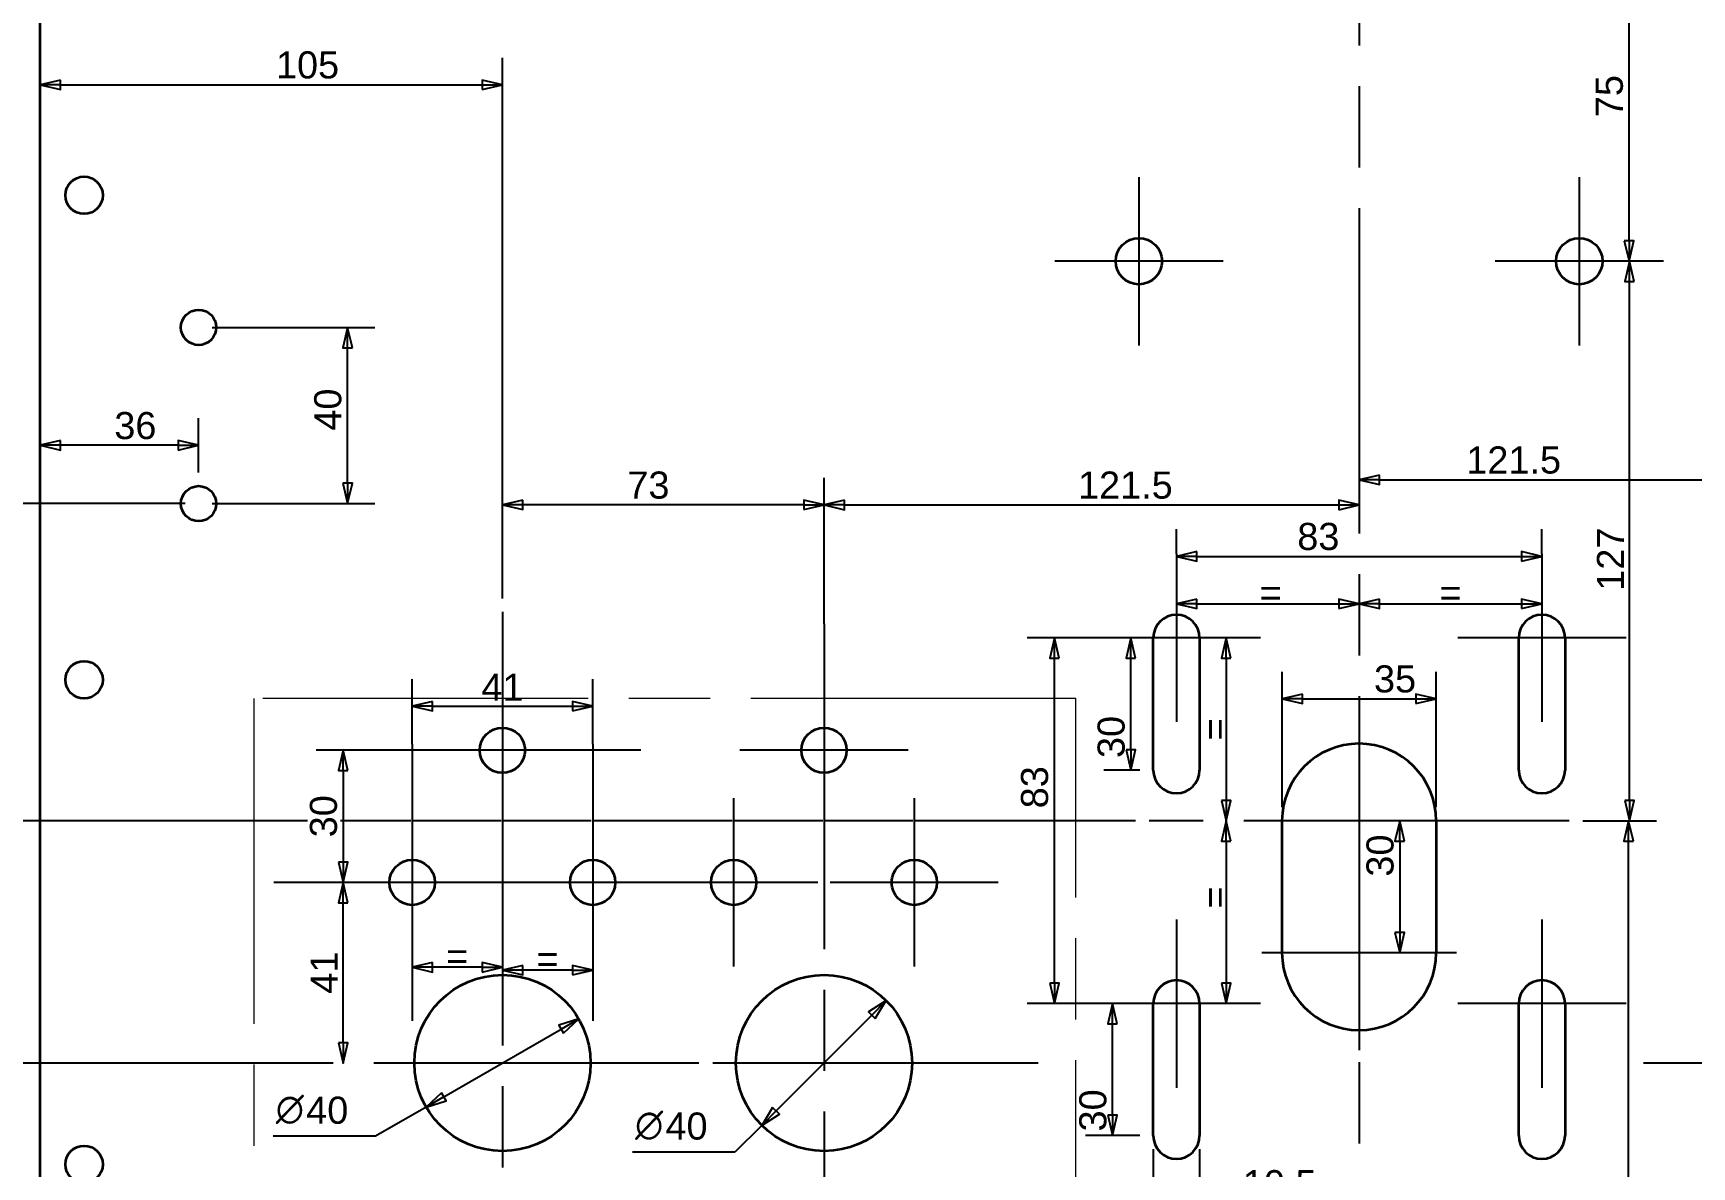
# Paper-space layout 'Top Plate' of a CAD drawing. Header units: millimetres. Extents: x 0 to 420, y 0 to 297.
# Drawn here: x 81.1 to 203.5, y 159.2 to 242.8 of the extents above; entities that cross this region are included whole.
import ezdxf

# ---------------------------------------------------------------- set-up
doc = ezdxf.new("R2010")
doc.units = ezdxf.units.MM
doc.linetypes.add('ACAD_ISO08W100', pattern=[36, 24, -3, 6, -3])
for name, color, linetype, lineweight in [('Center Mark', 255, 'ACAD_ISO08W100', 25), ('Dimensions', 5, 'Continuous', 25), ('Sketch Lines', 255, 'Continuous', 25), ('Visible Edges', 255, 'Continuous', 50)]:
    doc.layers.add(name, color=color, linetype=linetype, lineweight=lineweight)
doc.styles.add('Text Style15', font='AIGDT___.TTF')
doc.styles.add('Text Style5', font='ARIAL.TTF')

# ---------------------------------------------------------------- blocks, each defined once
blk = doc.blocks.new('2dTransSymbol1')
at = {"color": 179}
for points in [[(62.4, 165.32), (62.05, 166.82), (61.7, 165.32), (62.4, 165.32)], [(61.7, 43.84), (62.05, 42.34), (62.4, 43.84), (61.7, 43.84)]]:
    blk.add_solid(points, dxfattribs=at)
at = {"layer": 'Dimensions', "color": 179, "linetype": 'Continuous', "lineweight": 25, "true_color": 0x262659}
for p, q in [((101.22, 166.82), (60.05, 166.82)), ((62.05, 166.82), (61.7, 165.32)), ((62.05, 165.32), (62.05, 166.82)), ((62.4, 165.32), (62.05, 166.82)), ((61.7, 165.32), (62.4, 165.32)), ((62.05, 43.84), (62.05, 165.32)), ((61.65, 105.44), (58.31, 105.44)), ((58.31, 105.44), (58.31, 99.48)), ((61.65, 99.48), (61.65, 105.44)), ((58.31, 99.48), (61.65, 99.48)), ((61.7, 43.84), (62.05, 42.34)), ((62.4, 43.84), (61.7, 43.84)), ((62.05, 43.84), (62.05, 42.34)), ((62.05, 42.34), (62.4, 43.84)), ((80.6, 42.34), (60.05, 42.34))]:
    blk.add_line(p, q, dxfattribs=at)
for points in [[(62.4, 165.32), (62.05, 166.82), (61.7, 165.32), (62.4, 165.32)], [(61.7, 43.84), (62.05, 42.34), (62.4, 43.84), (61.7, 43.84)]]:
    blk.add_lwpolyline(points, dxfattribs=at)
at = {"layer": 'Dimensions', "color": 178, "linetype": 'Continuous', "lineweight": 25, "true_color": 0x000001, "insert": (60.96, 100.13), "char_height": 2, "attachment_point": 7, "rotation": 90, "style": 'Text Style5'}
blk.add_mtext('383', dxfattribs=at)
blk = doc.blocks.new('2dCenterMark1')
at = {"layer": 'Center Mark', "lineweight": 25}
for p, q in [((115.72, 192.12), (115.72, 76.86)), ((130.22, 166.82), (101.22, 166.82))]:
    blk.add_line(p, q, dxfattribs=at)
blk = doc.blocks.new('2dCenterMark2')
at = {"layer": 'Center Mark', "lineweight": 25}
for p, q in [((139.45, 199.23), (139.45, 76.88)), ((155.24, 166.82), (124.95, 166.82))]:
    blk.add_line(p, q, dxfattribs=at)
blk = doc.blocks.new('2dCenterMark3')
at = {"layer": 'Center Mark', "lineweight": 25}
for p, q in [((218.42, 198.16), (218.42, 83.9)), ((232.92, 166.82), (197.93, 166.82))]:
    blk.add_line(p, q, dxfattribs=at)
blk = doc.blocks.new('2dCenterMark8')
at = {"layer": 'Center Mark', "lineweight": 25}
for p, q in [((178.93, 265.89), (178.93, 147.06)), ((194.43, 184.69), (163.43, 184.69))]:
    blk.add_line(p, q, dxfattribs=at)
blk = doc.blocks.new('2dTransSymbol2')
at = {"layer": 'Dimensions', "color": 179, "linetype": 'Continuous', "lineweight": 25, "true_color": 0x262659}
for p, q in [((101.33, 184.69), (47.48, 184.69)), ((108.96, 184.69), (103.77, 184.69)), ((115.62, 184.69), (109.16, 184.69)), ((122.28, 184.69), (115.82, 184.69)), ((132.68, 184.69), (122.48, 184.69)), ((139.35, 184.69), (132.88, 184.69)), ((146.01, 184.69), (139.55, 184.69)), ((162.43, 184.69), (146.21, 184.69))]:
    blk.add_line(p, q, dxfattribs=at)
blk = doc.blocks.new('2dTransSymbol3')
at = {"color": 179}
for points in [[(110.56, 193.49), (109.06, 193.14), (110.56, 192.79), (110.56, 193.49)], [(120.88, 192.79), (122.38, 193.14), (120.88, 193.49), (120.88, 192.79)]]:
    blk.add_solid(points, dxfattribs=at)
at = {"layer": 'Dimensions', "color": 179, "linetype": 'Continuous', "lineweight": 25, "true_color": 0x262659}
for p, q in [((109.06, 190.35), (109.06, 195.14)), ((122.38, 190.35), (122.38, 195.14)), ((110.56, 193.49), (109.06, 193.14)), ((110.56, 192.79), (110.56, 193.49)), ((122.38, 193.14), (120.88, 193.49)), ((120.88, 193.49), (120.88, 192.79)), ((110.56, 193.14), (109.06, 193.14)), ((109.06, 193.14), (110.56, 192.79)), ((110.56, 193.14), (120.88, 193.14)), ((120.88, 193.14), (122.38, 193.14)), ((120.88, 192.79), (122.38, 193.14))]:
    blk.add_line(p, q, dxfattribs=at)
for points in [[(110.56, 193.49), (109.06, 193.14), (110.56, 192.79), (110.56, 193.49)], [(120.88, 192.79), (122.38, 193.14), (120.88, 193.49), (120.88, 192.79)]]:
    blk.add_lwpolyline(points, dxfattribs=at)
at = {"layer": 'Dimensions', "color": 18, "linetype": 'Continuous', "lineweight": 25, "true_color": 0x000000, "insert": (114.17, 193.54), "char_height": 2, "attachment_point": 7, "style": 'Text Style5'}
blk.add_mtext('41', dxfattribs=at)
blk = doc.blocks.new('2dTransSymbol4')
at = {"color": 179}
for points in [[(104.32, 188.39), (103.97, 189.89), (103.62, 188.39), (104.32, 188.39)], [(103.62, 181.64), (103.97, 180.14), (104.32, 181.64), (103.62, 181.64)]]:
    blk.add_solid(points, dxfattribs=at)
at = {"layer": 'Dimensions', "color": 179, "linetype": 'Continuous', "lineweight": 25, "true_color": 0x262659}
for p, q in [((105.51, 189.89), (101.97, 189.89)), ((103.97, 189.89), (103.62, 188.39)), ((103.97, 188.39), (103.97, 189.89)), ((104.32, 188.39), (103.97, 189.89)), ((103.62, 188.39), (104.32, 188.39)), ((103.97, 188.39), (103.97, 181.64)), ((103.62, 181.64), (103.97, 180.14)), ((104.32, 181.64), (103.62, 181.64)), ((103.97, 181.64), (103.97, 180.14)), ((103.97, 180.14), (104.32, 181.64))]:
    blk.add_line(p, q, dxfattribs=at)
for points in [[(104.32, 188.39), (103.97, 189.89), (103.62, 188.39), (104.32, 188.39)], [(103.62, 181.64), (103.97, 180.14), (104.32, 181.64), (103.62, 181.64)]]:
    blk.add_lwpolyline(points, dxfattribs=at)
at = {"layer": 'Dimensions', "linetype": 'Continuous', "lineweight": 25, "insert": (103.54, 183.47), "char_height": 2, "attachment_point": 7, "rotation": 90, "style": 'Text Style5'}
blk.add_mtext('30', dxfattribs=at)
blk = doc.blocks.new('2dTransSymbol5')
at = {"color": 179}
for points in [[(104.32, 178.64), (103.97, 180.14), (103.62, 178.64), (104.32, 178.64)], [(103.62, 168.32), (103.97, 166.82), (104.32, 168.32), (103.62, 168.32)]]:
    blk.add_solid(points, dxfattribs=at)
at = {"layer": 'Dimensions', "color": 179, "linetype": 'Continuous', "lineweight": 25, "true_color": 0x262659}
for p, q in [((103.97, 180.14), (103.62, 178.64)), ((103.97, 178.64), (103.97, 180.14)), ((104.32, 178.64), (103.97, 180.14)), ((103.62, 178.64), (104.32, 178.64)), ((103.97, 168.32), (103.97, 178.64)), ((103.62, 168.32), (103.97, 166.82)), ((104.32, 168.32), (103.62, 168.32)), ((103.97, 168.32), (103.97, 166.82)), ((103.97, 166.82), (104.32, 168.32))]:
    blk.add_line(p, q, dxfattribs=at)
for points in [[(104.32, 178.64), (103.97, 180.14), (103.62, 178.64), (104.32, 178.64)], [(103.62, 168.32), (103.97, 166.82), (104.32, 168.32), (103.62, 168.32)]]:
    blk.add_lwpolyline(points, dxfattribs=at)
at = {"layer": 'Dimensions', "color": 178, "linetype": 'Continuous', "lineweight": 25, "true_color": 0x000003, "insert": (103.57, 171.93), "char_height": 2, "attachment_point": 7, "rotation": 90, "style": 'Text Style5'}
blk.add_mtext('41', dxfattribs=at)
blk = doc.blocks.new('2dCenterMark15')
at = {"layer": 'Center Mark', "lineweight": 25}
for p, q in [((115.72, 200.1), (115.72, 179.69)), ((125.93, 189.89), (105.51, 189.89))]:
    blk.add_line(p, q, dxfattribs=at)
blk = doc.blocks.new('2dCenterMark16')
at = {"layer": 'Center Mark', "lineweight": 25}
for p, q in [((109.06, 190.35), (109.06, 169.94)), ((119.26, 180.14), (98.85, 180.14))]:
    blk.add_line(p, q, dxfattribs=at)
blk = doc.blocks.new('2dCenterMark17')
at = {"layer": 'Center Mark', "lineweight": 25}
for p, q in [((122.38, 190.35), (122.38, 169.94)), ((132.59, 180.14), (112.18, 180.14))]:
    blk.add_line(p, q, dxfattribs=at)
blk = doc.blocks.new('2dCenterMark18')
at = {"layer": 'Center Mark', "lineweight": 25}
for p, q in [((139.45, 196.1), (139.45, 183.69)), ((145.65, 189.89), (133.24, 189.89))]:
    blk.add_line(p, q, dxfattribs=at)
blk = doc.blocks.new('2dCenterMark19')
at = {"layer": 'Center Mark', "lineweight": 25}
for p, q in [((132.78, 186.35), (132.78, 173.94)), ((138.99, 180.14), (126.58, 180.14))]:
    blk.add_line(p, q, dxfattribs=at)
blk = doc.blocks.new('2dCenterMark20')
at = {"layer": 'Center Mark', "lineweight": 25}
for p, q in [((146.11, 186.35), (146.11, 173.94)), ((152.31, 180.14), (139.9, 180.14))]:
    blk.add_line(p, q, dxfattribs=at)
blk = doc.blocks.new('2dTransSymbol6')
at = {"color": 179}
for points in [[(110.56, 174.23), (109.06, 173.88), (110.56, 173.53), (110.56, 174.23)], [(114.22, 173.53), (115.72, 173.88), (114.22, 174.23), (114.22, 173.53)]]:
    blk.add_solid(points, dxfattribs=at)
at = {"layer": 'Dimensions', "color": 179, "linetype": 'Continuous', "lineweight": 25, "true_color": 0x262659}
for p, q in [((110.56, 174.23), (109.06, 173.88)), ((110.56, 173.88), (109.06, 173.88)), ((109.06, 173.88), (110.56, 173.53)), ((110.56, 173.53), (110.56, 174.23)), ((114.22, 173.88), (110.56, 173.88)), ((115.72, 173.88), (114.22, 174.23)), ((114.22, 174.23), (114.22, 173.53)), ((114.22, 173.88), (115.72, 173.88)), ((114.22, 173.53), (115.72, 173.88))]:
    blk.add_line(p, q, dxfattribs=at)
for points in [[(110.56, 174.23), (109.06, 173.88), (110.56, 173.53), (110.56, 174.23)], [(114.22, 173.53), (115.72, 173.88), (114.22, 174.23), (114.22, 173.53)]]:
    blk.add_lwpolyline(points, dxfattribs=at)
at = {"layer": 'Dimensions', "color": 18, "linetype": 'Continuous', "lineweight": 25, "true_color": 0x000000, "insert": (111.57, 173.71), "char_height": 2, "attachment_point": 7, "style": 'Text Style5'}
blk.add_mtext('=', dxfattribs=at)
blk = doc.blocks.new('2dTransSymbol9')
at = {"color": 179}
for points in [[(140.95, 208.34), (139.45, 207.99), (140.95, 207.64), (140.95, 208.34)], [(177.43, 207.64), (178.93, 207.99), (177.43, 208.34), (177.43, 207.64)]]:
    blk.add_solid(points, dxfattribs=at)
at = {"layer": 'Dimensions', "color": 179, "linetype": 'Continuous', "lineweight": 25, "true_color": 0x262659}
for p, q in [((139.45, 200.23), (139.45, 209.99)), ((140.95, 208.34), (139.45, 207.99)), ((140.95, 207.64), (140.95, 208.34)), ((178.93, 207.99), (177.43, 208.34)), ((177.43, 208.34), (177.43, 207.64)), ((140.95, 207.99), (139.45, 207.99)), ((139.45, 207.99), (140.95, 207.64)), ((140.95, 207.99), (177.43, 207.99)), ((177.43, 207.99), (178.93, 207.99)), ((177.43, 207.64), (178.93, 207.99))]:
    blk.add_line(p, q, dxfattribs=at)
for points in [[(140.95, 208.34), (139.45, 207.99), (140.95, 207.64), (140.95, 208.34)], [(177.43, 207.64), (178.93, 207.99), (177.43, 208.34), (177.43, 207.64)]]:
    blk.add_lwpolyline(points, dxfattribs=at)
at = {"layer": 'Dimensions', "color": 18, "linetype": 'Continuous', "lineweight": 25, "true_color": 0x000000, "insert": (158.19, 208.43), "char_height": 2, "attachment_point": 7, "style": 'Text Style5'}
blk.add_mtext('121.5', dxfattribs=at)
blk = doc.blocks.new('2dTransSymbol10')
at = {"color": 179}
for points in [[(180.43, 210.19), (178.93, 209.84), (180.43, 209.49), (180.43, 210.19)], [(216.92, 209.49), (218.42, 209.84), (216.92, 210.19), (216.92, 209.49)]]:
    blk.add_solid(points, dxfattribs=at)
at = {"layer": 'Dimensions', "color": 179, "linetype": 'Continuous', "lineweight": 25, "true_color": 0x262659}
for p, q in [((218.42, 199.16), (218.42, 211.84)), ((180.43, 210.19), (178.93, 209.84)), ((180.43, 209.84), (178.93, 209.84)), ((178.93, 209.84), (180.43, 209.49)), ((180.43, 209.49), (180.43, 210.19)), ((180.43, 209.84), (216.92, 209.84)), ((218.42, 209.84), (216.92, 210.19)), ((216.92, 210.19), (216.92, 209.49)), ((216.92, 209.84), (218.42, 209.84)), ((216.92, 209.49), (218.42, 209.84))]:
    blk.add_line(p, q, dxfattribs=at)
for points in [[(180.43, 210.19), (178.93, 209.84), (180.43, 209.49), (180.43, 210.19)], [(216.92, 209.49), (218.42, 209.84), (216.92, 210.19), (216.92, 209.49)]]:
    blk.add_lwpolyline(points, dxfattribs=at)
at = {"layer": 'Dimensions', "linetype": 'Continuous', "lineweight": 25, "insert": (186.84, 210.28), "char_height": 2, "attachment_point": 7, "style": 'Text Style5'}
blk.add_mtext('121.5', dxfattribs=at)
blk = doc.blocks.new('2dTransSymbol16')
at = {"color": 179}
for points in [[(156.8, 196.68), (156.45, 198.18), (156.1, 196.68), (156.8, 196.68)], [(156.1, 172.71), (156.45, 171.21), (156.8, 172.71), (156.1, 172.71)]]:
    blk.add_solid(points, dxfattribs=at)
at = {"layer": 'Dimensions', "color": 179, "linetype": 'Continuous', "lineweight": 25, "true_color": 0x262659}
for p, q in [((159.24, 198.18), (154.45, 198.18)), ((156.45, 198.18), (156.1, 196.68)), ((156.45, 196.68), (156.45, 198.18)), ((156.8, 196.68), (156.45, 198.18)), ((156.1, 196.68), (156.8, 196.68)), ((156.45, 172.71), (156.45, 196.68)), ((156.1, 172.71), (156.45, 171.21)), ((156.8, 172.71), (156.1, 172.71)), ((156.45, 172.71), (156.45, 171.21)), ((156.45, 171.21), (156.8, 172.71)), ((159.24, 171.21), (154.45, 171.21))]:
    blk.add_line(p, q, dxfattribs=at)
for points in [[(156.8, 196.68), (156.45, 198.18), (156.1, 196.68), (156.8, 196.68)], [(156.1, 172.71), (156.45, 171.21), (156.8, 172.71), (156.1, 172.71)]]:
    blk.add_lwpolyline(points, dxfattribs=at)
at = {"layer": 'Dimensions', "color": 18, "linetype": 'Continuous', "lineweight": 25, "true_color": 0x000000, "insert": (156.01, 185.61), "char_height": 2, "attachment_point": 7, "rotation": 90, "style": 'Text Style5'}
blk.add_mtext('83', dxfattribs=at)
blk = doc.blocks.new('2dTransSymbol17')
at = {"color": 179}
for points in [[(166.95, 204.55), (165.45, 204.2), (166.95, 203.85), (166.95, 204.55)], [(190.92, 203.85), (192.42, 204.2), (190.92, 204.55), (190.92, 203.85)]]:
    blk.add_solid(points, dxfattribs=at)
at = {"layer": 'Dimensions', "color": 179, "linetype": 'Continuous', "lineweight": 25, "true_color": 0x262659}
for p, q in [((165.45, 204.39), (165.45, 206.2)), ((192.42, 204.39), (192.42, 206.2)), ((166.95, 204.55), (165.45, 204.2)), ((166.95, 203.85), (166.95, 204.55)), ((192.42, 204.2), (190.92, 204.55)), ((190.92, 204.55), (190.92, 203.85)), ((166.95, 204.2), (165.45, 204.2)), ((165.45, 204.2), (166.95, 203.85)), ((166.95, 204.2), (190.92, 204.2)), ((190.92, 204.2), (192.42, 204.2)), ((190.92, 203.85), (192.42, 204.2))]:
    blk.add_line(p, q, dxfattribs=at)
for points in [[(166.95, 204.55), (165.45, 204.2), (166.95, 203.85), (166.95, 204.55)], [(190.92, 203.85), (192.42, 204.2), (190.92, 204.55), (190.92, 203.85)]]:
    blk.add_lwpolyline(points, dxfattribs=at)
at = {"layer": 'Dimensions', "color": 178, "linetype": 'Continuous', "lineweight": 25, "true_color": 0x000001, "insert": (174.37, 204.64), "char_height": 2, "attachment_point": 7, "style": 'Text Style5'}
blk.add_mtext('83', dxfattribs=at)
blk = doc.blocks.new('2dTransSymbol18')
at = {"color": 179}
for points in [[(166.95, 201.04), (165.45, 200.69), (166.95, 200.34), (166.95, 201.04)], [(177.43, 200.34), (178.93, 200.69), (177.43, 201.04), (177.43, 200.34)]]:
    blk.add_solid(points, dxfattribs=at)
at = {"layer": 'Dimensions', "color": 179, "linetype": 'Continuous', "lineweight": 25, "true_color": 0x262659}
for p, q in [((166.95, 201.04), (165.45, 200.69)), ((166.95, 200.34), (166.95, 201.04)), ((178.93, 200.69), (177.43, 201.04)), ((177.43, 201.04), (177.43, 200.34)), ((166.95, 200.69), (165.45, 200.69)), ((165.45, 200.69), (166.95, 200.34)), ((166.95, 200.69), (177.43, 200.69)), ((177.43, 200.69), (178.93, 200.69)), ((177.43, 200.34), (178.93, 200.69))]:
    blk.add_line(p, q, dxfattribs=at)
for points in [[(166.95, 201.04), (165.45, 200.69), (166.95, 200.34), (166.95, 201.04)], [(177.43, 200.34), (178.93, 200.69), (177.43, 201.04), (177.43, 200.34)]]:
    blk.add_lwpolyline(points, dxfattribs=at)
at = {"layer": 'Dimensions', "linetype": 'Continuous', "lineweight": 25, "insert": (171.59, 200.52), "char_height": 2, "attachment_point": 7, "style": 'Text Style5'}
blk.add_mtext('=', dxfattribs=at)
blk = doc.blocks.new('2dTransSymbol19')
at = {"color": 179}
for points in [[(180.43, 201.04), (178.93, 200.69), (180.43, 200.34), (180.43, 201.04)], [(190.92, 200.34), (192.42, 200.69), (190.92, 201.04), (190.92, 200.34)]]:
    blk.add_solid(points, dxfattribs=at)
at = {"layer": 'Dimensions', "color": 179, "linetype": 'Continuous', "lineweight": 25, "true_color": 0x262659}
for p, q in [((180.43, 201.04), (178.93, 200.69)), ((180.43, 200.34), (180.43, 201.04)), ((192.42, 200.69), (190.92, 201.04)), ((190.92, 201.04), (190.92, 200.34)), ((180.43, 200.69), (178.93, 200.69)), ((178.93, 200.69), (180.43, 200.34)), ((180.43, 200.69), (190.92, 200.69)), ((190.92, 200.69), (192.42, 200.69)), ((190.92, 200.34), (192.42, 200.69))]:
    blk.add_line(p, q, dxfattribs=at)
for points in [[(180.43, 201.04), (178.93, 200.69), (180.43, 200.34), (180.43, 201.04)], [(190.92, 200.34), (192.42, 200.69), (190.92, 201.04), (190.92, 200.34)]]:
    blk.add_lwpolyline(points, dxfattribs=at)
at = {"layer": 'Dimensions', "linetype": 'Continuous', "lineweight": 25, "insert": (184.86, 200.52), "char_height": 2, "attachment_point": 7, "style": 'Text Style5'}
blk.add_mtext('=', dxfattribs=at)
blk = doc.blocks.new('2dTransSymbol20')
at = {"color": 179}
for points in [[(117.22, 174.02), (115.72, 173.67), (117.22, 173.32), (117.22, 174.02)], [(120.88, 173.32), (122.38, 173.67), (120.88, 174.02), (120.88, 173.32)]]:
    blk.add_solid(points, dxfattribs=at)
at = {"layer": 'Dimensions', "color": 179, "linetype": 'Continuous', "lineweight": 25, "true_color": 0x262659}
for p, q in [((117.22, 174.02), (115.72, 173.67)), ((117.22, 173.32), (117.22, 174.02)), ((122.38, 173.67), (120.88, 174.02)), ((120.88, 174.02), (120.88, 173.32)), ((117.22, 173.67), (115.72, 173.67)), ((115.72, 173.67), (117.22, 173.32)), ((120.88, 173.67), (117.22, 173.67)), ((120.88, 173.67), (122.38, 173.67)), ((120.88, 173.32), (122.38, 173.67))]:
    blk.add_line(p, q, dxfattribs=at)
for points in [[(117.22, 174.02), (115.72, 173.67), (117.22, 173.32), (117.22, 174.02)], [(120.88, 173.32), (122.38, 173.67), (120.88, 174.02), (120.88, 173.32)]]:
    blk.add_lwpolyline(points, dxfattribs=at)
at = {"layer": 'Dimensions', "linetype": 'Continuous', "lineweight": 25, "insert": (118.24, 173.5), "char_height": 2, "attachment_point": 7, "style": 'Text Style5'}
blk.add_mtext('=', dxfattribs=at)
blk = doc.blocks.new('2dTransSymbol21')
at = {"color": 179}
for points in [[(169.47, 196.68), (169.12, 198.18), (168.77, 196.68), (169.47, 196.68)], [(168.77, 186.19), (169.12, 184.69), (169.47, 186.19), (168.77, 186.19)]]:
    blk.add_solid(points, dxfattribs=at)
at = {"layer": 'Dimensions', "color": 179, "linetype": 'Continuous', "lineweight": 25, "true_color": 0x262659}
for p, q in [((169.12, 198.18), (168.77, 196.68)), ((169.12, 196.68), (169.12, 198.18)), ((169.47, 196.68), (169.12, 198.18)), ((168.77, 196.68), (169.47, 196.68)), ((169.12, 196.68), (169.12, 186.19)), ((168.77, 186.19), (169.12, 184.69)), ((169.47, 186.19), (168.77, 186.19)), ((169.12, 186.19), (169.12, 184.69)), ((169.12, 184.69), (169.47, 186.19))]:
    blk.add_line(p, q, dxfattribs=at)
for points in [[(169.47, 196.68), (169.12, 198.18), (168.77, 196.68), (169.47, 196.68)], [(168.77, 186.19), (169.12, 184.69), (169.47, 186.19), (168.77, 186.19)]]:
    blk.add_lwpolyline(points, dxfattribs=at)
at = {"layer": 'Dimensions', "color": 18, "linetype": 'Continuous', "lineweight": 25, "true_color": 0x000000, "insert": (169.29, 190.62), "char_height": 2, "attachment_point": 7, "rotation": 90, "style": 'Text Style5'}
blk.add_mtext('=', dxfattribs=at)
blk = doc.blocks.new('2dTransSymbol22')
at = {"color": 179}
for points in [[(169.47, 183.19), (169.12, 184.69), (168.77, 183.19), (169.47, 183.19)], [(168.77, 172.71), (169.12, 171.21), (169.47, 172.71), (168.77, 172.71)]]:
    blk.add_solid(points, dxfattribs=at)
at = {"layer": 'Dimensions', "color": 179, "linetype": 'Continuous', "lineweight": 25, "true_color": 0x262659}
for p, q in [((169.12, 184.69), (168.77, 183.19)), ((169.12, 183.19), (169.12, 184.69)), ((169.47, 183.19), (169.12, 184.69)), ((168.77, 183.19), (169.47, 183.19)), ((169.12, 183.19), (169.12, 172.71)), ((168.77, 172.71), (169.12, 171.21)), ((169.47, 172.71), (168.77, 172.71)), ((169.12, 172.71), (169.12, 171.21)), ((169.12, 171.21), (169.47, 172.71))]:
    blk.add_line(p, q, dxfattribs=at)
for points in [[(169.47, 183.19), (169.12, 184.69), (168.77, 183.19), (169.47, 183.19)], [(168.77, 172.71), (169.12, 171.21), (169.47, 172.71), (168.77, 172.71)]]:
    blk.add_lwpolyline(points, dxfattribs=at)
at = {"layer": 'Dimensions', "linetype": 'Continuous', "lineweight": 25, "insert": (169.29, 178.21), "char_height": 2, "attachment_point": 7, "rotation": 90, "style": 'Text Style5'}
blk.add_mtext('=', dxfattribs=at)
blk = doc.blocks.new('2dCenterMark21')
at = {"layer": 'Center Mark', "lineweight": 25}
for p, q in [((192.42, 204.39), (192.42, 191.98)), ((198.63, 198.18), (186.21, 198.18))]:
    blk.add_line(p, q, dxfattribs=at)
blk = doc.blocks.new('2dCenterMark22')
at = {"layer": 'Center Mark', "lineweight": 25}
for p, q in [((192.42, 177.41), (192.42, 165)), ((198.63, 171.21), (186.21, 171.21))]:
    blk.add_line(p, q, dxfattribs=at)
blk = doc.blocks.new('2dCenterMark23')
at = {"layer": 'Center Mark', "lineweight": 25}
for p, q in [((165.45, 177.41), (165.45, 165)), ((171.65, 171.21), (159.24, 171.21))]:
    blk.add_line(p, q, dxfattribs=at)
blk = doc.blocks.new('2dCenterMark24')
at = {"layer": 'Center Mark', "lineweight": 25}
for p, q in [((165.45, 204.39), (165.45, 191.98)), ((171.65, 198.18), (159.24, 198.18))]:
    blk.add_line(p, q, dxfattribs=at)
blk = doc.blocks.new('2dTransSymbol26')
at = {"color": 179}
for points in [[(199.17, 183.19), (198.82, 184.69), (198.47, 183.19), (199.17, 183.19)], [(198.47, 127.69), (198.82, 126.19), (199.17, 127.69), (198.47, 127.69)]]:
    blk.add_solid(points, dxfattribs=at)
at = {"layer": 'Dimensions', "color": 179, "linetype": 'Continuous', "lineweight": 25, "true_color": 0x262659}
for p, q in [((195.43, 184.69), (200.82, 184.69)), ((198.82, 184.69), (198.47, 183.19)), ((198.82, 183.19), (198.82, 184.69)), ((199.17, 183.19), (198.82, 184.69)), ((198.47, 183.19), (199.17, 183.19)), ((198.82, 127.69), (198.82, 183.19)), ((198.47, 127.69), (198.82, 126.19)), ((199.17, 127.69), (198.47, 127.69)), ((198.82, 127.69), (198.82, 126.19)), ((198.82, 126.19), (199.17, 127.69)), ((195.43, 126.19), (200.82, 126.19))]:
    blk.add_line(p, q, dxfattribs=at)
for points in [[(199.17, 183.19), (198.82, 184.69), (198.47, 183.19), (199.17, 183.19)], [(198.47, 127.69), (198.82, 126.19), (199.17, 127.69), (198.47, 127.69)]]:
    blk.add_lwpolyline(points, dxfattribs=at)
at = {"layer": 'Dimensions', "color": 18, "linetype": 'Continuous', "lineweight": 25, "true_color": 0x000000, "insert": (198.38, 149.62), "char_height": 2, "attachment_point": 7, "rotation": 90, "style": 'Text Style5'}
blk.add_mtext('180', dxfattribs=at)
blk = doc.blocks.new('2dTransSymbol31')
at = {"color": 179}
for points in [[(83.1, 239.34), (81.6, 238.99), (83.1, 238.64), (83.1, 239.34)], [(114.22, 238.64), (115.72, 238.99), (114.22, 239.34), (114.22, 238.64)]]:
    blk.add_solid(points, dxfattribs=at)
at = {"layer": 'Dimensions', "color": 179, "linetype": 'Continuous', "lineweight": 25, "true_color": 0x262659}
for p, q in [((115.72, 201.1), (115.72, 240.99)), ((83.1, 239.34), (81.6, 238.99)), ((83.1, 238.99), (81.6, 238.99)), ((81.6, 238.99), (83.1, 238.64)), ((83.1, 238.64), (83.1, 239.34)), ((83.1, 238.99), (114.22, 238.99)), ((115.72, 238.99), (114.22, 239.34)), ((114.22, 239.34), (114.22, 238.64)), ((114.22, 238.99), (115.72, 238.99)), ((114.22, 238.64), (115.72, 238.99))]:
    blk.add_line(p, q, dxfattribs=at)
for points in [[(83.1, 239.34), (81.6, 238.99), (83.1, 238.64), (83.1, 239.34)], [(114.22, 238.64), (115.72, 238.99), (114.22, 239.34), (114.22, 238.64)]]:
    blk.add_lwpolyline(points, dxfattribs=at)
at = {"layer": 'Dimensions', "color": 18, "linetype": 'Continuous', "lineweight": 25, "true_color": 0x000000, "insert": (99.01, 239.43), "char_height": 2, "attachment_point": 7, "style": 'Text Style5'}
blk.add_mtext('105', dxfattribs=at)
blk = doc.blocks.new('2dTransSymbol32')
at = {"color": 179}
for points in [[(117.22, 208.35), (115.72, 208), (117.22, 207.65), (117.22, 208.35)], [(137.95, 207.65), (139.45, 208), (137.95, 208.35), (137.95, 207.65)]]:
    blk.add_solid(points, dxfattribs=at)
at = {"layer": 'Dimensions', "color": 179, "linetype": 'Continuous', "lineweight": 25, "true_color": 0x262659}
for p, q in [((115.72, 201.1), (115.72, 210)), ((139.45, 199.23), (139.45, 210)), ((117.22, 208.35), (115.72, 208)), ((117.22, 207.65), (117.22, 208.35)), ((139.45, 208), (137.95, 208.35)), ((137.95, 208.35), (137.95, 207.65)), ((117.22, 208), (115.72, 208)), ((115.72, 208), (117.22, 207.65)), ((137.95, 208), (117.22, 208)), ((137.95, 208), (139.45, 208)), ((137.95, 207.65), (139.45, 208))]:
    blk.add_line(p, q, dxfattribs=at)
for points in [[(117.22, 208.35), (115.72, 208), (117.22, 207.65), (117.22, 208.35)], [(137.95, 207.65), (139.45, 208), (137.95, 208.35), (137.95, 207.65)]]:
    blk.add_lwpolyline(points, dxfattribs=at)
at = {"layer": 'Dimensions', "linetype": 'Continuous', "lineweight": 25, "insert": (124.94, 208.43), "char_height": 2, "attachment_point": 7, "style": 'Text Style5'}
blk.add_mtext('73', dxfattribs=at)
blk = doc.blocks.new('2dCenterMark33')
at = {"layer": 'Center Mark', "lineweight": 25}
for p, q in [((162.68, 232.18), (162.68, 219.76)), ((168.89, 225.97), (156.48, 225.97))]:
    blk.add_line(p, q, dxfattribs=at)
blk = doc.blocks.new('2dCenterMark36')
at = {"layer": 'Center Mark', "lineweight": 25}
for p, q in [((195.18, 232.18), (195.18, 219.76)), ((201.39, 225.97), (188.98, 225.97))]:
    blk.add_line(p, q, dxfattribs=at)
blk = doc.blocks.new('2dTransSymbol36')
at = {"color": 179}
for points in [[(199.23, 224.47), (198.88, 225.97), (198.53, 224.47), (199.23, 224.47)], [(198.53, 186.19), (198.88, 184.69), (199.23, 186.19), (198.53, 186.19)]]:
    blk.add_solid(points, dxfattribs=at)
at = {"layer": 'Dimensions', "color": 179, "linetype": 'Continuous', "lineweight": 25, "true_color": 0x262659}
for p, q in [((198.88, 225.97), (198.53, 224.47)), ((198.88, 224.47), (198.88, 225.97)), ((199.23, 224.47), (198.88, 225.97)), ((198.53, 224.47), (199.23, 224.47)), ((198.88, 186.19), (198.88, 224.47)), ((198.53, 186.19), (198.88, 184.69)), ((199.23, 186.19), (198.53, 186.19)), ((198.88, 186.19), (198.88, 184.69)), ((198.88, 184.69), (199.23, 186.19)), ((195.43, 184.69), (200.88, 184.69))]:
    blk.add_line(p, q, dxfattribs=at)
for points in [[(199.23, 224.47), (198.88, 225.97), (198.53, 224.47), (199.23, 224.47)], [(198.53, 186.19), (198.88, 184.69), (199.23, 186.19), (198.53, 186.19)]]:
    blk.add_lwpolyline(points, dxfattribs=at)
at = {"layer": 'Dimensions', "linetype": 'Continuous', "lineweight": 25, "insert": (198.48, 201.66), "char_height": 2, "attachment_point": 7, "rotation": 90, "style": 'Text Style5'}
blk.add_mtext('127', dxfattribs=at)
blk = doc.blocks.new('2dTransSymbol37')
at = {"color": 179}
for points in [[(199.2, 248.84), (198.85, 250.34), (198.5, 248.84), (199.2, 248.84)], [(198.5, 227.47), (198.85, 225.97), (199.2, 227.47), (198.5, 227.47)]]:
    blk.add_solid(points, dxfattribs=at)
at = {"layer": 'Dimensions', "color": 179, "linetype": 'Continuous', "lineweight": 25, "true_color": 0x262659}
for p, q in [((198.85, 250.34), (198.5, 248.84)), ((198.85, 248.84), (198.85, 250.34)), ((199.2, 248.84), (198.85, 250.34)), ((198.5, 248.84), (199.2, 248.84)), ((198.85, 227.47), (198.85, 248.84)), ((198.5, 227.47), (198.85, 225.97)), ((199.2, 227.47), (198.5, 227.47)), ((198.85, 227.47), (198.85, 225.97)), ((198.85, 225.97), (199.2, 227.47))]:
    blk.add_line(p, q, dxfattribs=at)
for points in [[(199.2, 248.84), (198.85, 250.34), (198.5, 248.84), (199.2, 248.84)], [(198.5, 227.47), (198.85, 225.97), (199.2, 227.47), (198.5, 227.47)]]:
    blk.add_lwpolyline(points, dxfattribs=at)
at = {"layer": 'Dimensions', "color": 18, "linetype": 'Continuous', "lineweight": 25, "true_color": 0x000000, "insert": (198.42, 236.6), "char_height": 2, "attachment_point": 7, "rotation": 90, "style": 'Text Style5'}
blk.add_mtext('75', dxfattribs=at)
blk = doc.blocks.new('2dTransSymbol40')
at = {"color": 179}
for points in [[(120.23, 169.02), (121.35, 170.07), (119.88, 169.62), (120.23, 169.02)], [(111.22, 164.62), (110.09, 163.57), (111.57, 164.02), (111.22, 164.62)]]:
    blk.add_solid(points, dxfattribs=at)
at = {"layer": 'Dimensions', "color": 179, "linetype": 'Continuous', "lineweight": 25, "true_color": 0x262659}
for p, q in [((111.39, 164.32), (120.05, 169.32)), ((121.35, 170.07), (119.88, 169.62)), ((119.88, 169.62), (120.23, 169.02)), ((120.05, 169.32), (121.35, 170.07)), ((120.23, 169.02), (121.35, 170.07)), ((111.22, 164.62), (110.09, 163.57)), ((111.39, 164.32), (110.09, 163.57)), ((110.09, 163.57), (111.57, 164.02)), ((111.57, 164.02), (111.22, 164.62)), ((110.09, 163.57), (106.35, 161.41)), ((106.35, 161.41), (98.8, 161.41))]:
    blk.add_line(p, q, dxfattribs=at)
for points in [[(120.23, 169.02), (121.35, 170.07), (119.88, 169.62), (120.23, 169.02)], [(111.22, 164.62), (110.09, 163.57), (111.57, 164.02), (111.22, 164.62)]]:
    blk.add_lwpolyline(points, dxfattribs=at)
at = {"layer": 'Dimensions', "linetype": 'Continuous', "lineweight": 25, "char_height": 2, "attachment_point": 7}
for s, insert, style in [('n', (99, 162.31), 'Text Style15'), ('40', (101.24, 162.31), 'Text Style5')]:
    blk.add_mtext(s, dxfattribs=dict(at, insert=insert, style=style))
blk = doc.blocks.new('2dTransSymbol41')
at = {"color": 179}
for points in [[(143.23, 170.11), (144.04, 171.42), (142.73, 170.6), (143.23, 170.11)], [(135.66, 163.53), (134.85, 162.22), (136.16, 163.04), (135.66, 163.53)]]:
    blk.add_solid(points, dxfattribs=at)
at = {"layer": 'Dimensions', "color": 179, "linetype": 'Continuous', "lineweight": 25, "true_color": 0x262659}
for p, q in [((144.04, 171.42), (142.73, 170.6)), ((142.98, 170.36), (144.04, 171.42)), ((143.23, 170.11), (144.04, 171.42)), ((135.91, 163.28), (142.98, 170.36)), ((142.73, 170.6), (143.23, 170.11)), ((135.66, 163.53), (134.85, 162.22)), ((135.91, 163.28), (134.85, 162.22)), ((134.85, 162.22), (136.16, 163.04)), ((136.16, 163.04), (135.66, 163.53)), ((134.85, 162.22), (132.86, 160.23)), ((132.86, 160.23), (125.31, 160.23))]:
    blk.add_line(p, q, dxfattribs=at)
for points in [[(143.23, 170.11), (144.04, 171.42), (142.73, 170.6), (143.23, 170.11)], [(135.66, 163.53), (134.85, 162.22), (136.16, 163.04), (135.66, 163.53)]]:
    blk.add_lwpolyline(points, dxfattribs=at)
at = {"layer": 'Dimensions', "linetype": 'Continuous', "lineweight": 25, "char_height": 2, "attachment_point": 7}
for s, insert, style in [('n', (125.51, 161.14), 'Text Style15'), ('40', (127.75, 161.14), 'Text Style5')]:
    blk.add_mtext(s, dxfattribs=dict(at, insert=insert, style=style))
blk = doc.blocks.new('2dTransSymbol63')
at = {"color": 179}
for points in [[(104.65, 219.59), (104.3, 221.09), (103.95, 219.59), (104.65, 219.59)], [(103.95, 209.59), (104.3, 208.09), (104.65, 209.59), (103.95, 209.59)]]:
    blk.add_solid(points, dxfattribs=at)
at = {"layer": 'Dimensions', "color": 179, "linetype": 'Continuous', "lineweight": 25, "true_color": 0x262659}
for p, q in [((94.3, 221.09), (106.3, 221.09)), ((104.3, 221.09), (103.95, 219.59)), ((104.3, 219.59), (104.3, 221.09)), ((104.65, 219.59), (104.3, 221.09)), ((103.95, 219.59), (104.65, 219.59)), ((104.3, 209.59), (104.3, 219.59)), ((103.95, 209.59), (104.3, 208.09)), ((104.65, 209.59), (103.95, 209.59)), ((104.3, 209.59), (104.3, 208.09)), ((104.3, 208.09), (104.65, 209.59)), ((94.3, 208.09), (106.3, 208.09))]:
    blk.add_line(p, q, dxfattribs=at)
for points in [[(104.65, 219.59), (104.3, 221.09), (103.95, 219.59), (104.65, 219.59)], [(103.95, 209.59), (104.3, 208.09), (104.65, 209.59), (103.95, 209.59)]]:
    blk.add_lwpolyline(points, dxfattribs=at)
at = {"layer": 'Dimensions', "linetype": 'Continuous', "lineweight": 25, "insert": (103.86, 213.47), "char_height": 2, "attachment_point": 7, "rotation": 90, "style": 'Text Style5'}
blk.add_mtext('40', dxfattribs=at)
blk = doc.blocks.new('2dTransSymbol64')
at = {"layer": 'Dimensions', "color": 179, "linetype": 'Continuous', "lineweight": 25, "true_color": 0x262659}
blk.add_line((92.3, 208.09), (38.03, 208.09), dxfattribs=at)
blk = doc.blocks.new('2dTransSymbol65')
at = {"color": 179}
for points in [[(83.1, 212.74), (81.6, 212.39), (83.1, 212.04), (83.1, 212.74)], [(91.8, 212.04), (93.3, 212.39), (91.8, 212.74), (91.8, 212.04)]]:
    blk.add_solid(points, dxfattribs=at)
at = {"layer": 'Dimensions', "color": 179, "linetype": 'Continuous', "lineweight": 25, "true_color": 0x262659}
for p, q in [((93.3, 210.39), (93.3, 214.39)), ((83.1, 212.74), (81.6, 212.39)), ((83.1, 212.39), (81.6, 212.39)), ((81.6, 212.39), (83.1, 212.04)), ((83.1, 212.04), (83.1, 212.74)), ((91.8, 212.39), (83.1, 212.39)), ((93.3, 212.39), (91.8, 212.74)), ((91.8, 212.74), (91.8, 212.04)), ((91.8, 212.39), (93.3, 212.39)), ((91.8, 212.04), (93.3, 212.39))]:
    blk.add_line(p, q, dxfattribs=at)
for points in [[(83.1, 212.74), (81.6, 212.39), (83.1, 212.04), (83.1, 212.74)], [(91.8, 212.04), (93.3, 212.39), (91.8, 212.74), (91.8, 212.04)]]:
    blk.add_lwpolyline(points, dxfattribs=at)
at = {"layer": 'Dimensions', "color": 18, "linetype": 'Continuous', "lineweight": 25, "true_color": 0x000000, "insert": (87.08, 212.82), "char_height": 2, "attachment_point": 7, "style": 'Text Style5'}
blk.add_mtext('36', dxfattribs=at)
blk = doc.blocks.new('2dTransSymbol70')
at = {"color": 179}
for points in [[(174.75, 194.04), (173.25, 193.69), (174.75, 193.34), (174.75, 194.04)], [(183.12, 193.34), (184.62, 193.69), (183.12, 194.04), (183.12, 193.34)]]:
    blk.add_solid(points, dxfattribs=at)
at = {"layer": 'Dimensions', "color": 179, "linetype": 'Continuous', "lineweight": 25, "true_color": 0x262659}
for p, q in [((173.25, 185.69), (173.25, 195.69)), ((184.62, 185.69), (184.62, 195.69)), ((174.75, 194.04), (173.25, 193.69)), ((174.75, 193.69), (173.25, 193.69)), ((173.25, 193.69), (174.75, 193.34)), ((174.75, 193.34), (174.75, 194.04)), ((174.75, 193.69), (183.12, 193.69)), ((184.62, 193.69), (183.12, 194.04)), ((183.12, 194.04), (183.12, 193.34)), ((183.12, 193.69), (184.62, 193.69)), ((183.12, 193.34), (184.62, 193.69))]:
    blk.add_line(p, q, dxfattribs=at)
for points in [[(174.75, 194.04), (173.25, 193.69), (174.75, 193.34), (174.75, 194.04)], [(183.12, 193.34), (184.62, 193.69), (183.12, 194.04), (183.12, 193.34)]]:
    blk.add_lwpolyline(points, dxfattribs=at)
at = {"layer": 'Dimensions', "color": 18, "linetype": 'Continuous', "lineweight": 25, "true_color": 0x000000, "insert": (180.03, 194.13), "char_height": 2, "attachment_point": 7, "style": 'Text Style5'}
blk.add_mtext('35', dxfattribs=at)
blk = doc.blocks.new('2dTransSymbol73')
at = {"color": 179}
for points in [[(182.28, 183.19), (181.93, 184.69), (181.58, 183.19), (182.28, 183.19)], [(181.58, 176.44), (181.93, 174.94), (182.28, 176.44), (181.58, 176.44)]]:
    blk.add_solid(points, dxfattribs=at)
at = {"layer": 'Dimensions', "color": 179, "linetype": 'Continuous', "lineweight": 25, "true_color": 0x262659}
for p, q in [((181.93, 184.69), (181.58, 183.19)), ((181.93, 183.19), (181.93, 184.69)), ((182.28, 183.19), (181.93, 184.69)), ((181.58, 183.19), (182.28, 183.19)), ((181.93, 183.19), (181.93, 176.44)), ((181.58, 176.44), (181.93, 174.94)), ((182.28, 176.44), (181.58, 176.44)), ((181.93, 176.44), (181.93, 174.94)), ((181.93, 174.94), (182.28, 176.44))]:
    blk.add_line(p, q, dxfattribs=at)
for points in [[(182.28, 183.19), (181.93, 184.69), (181.58, 183.19), (182.28, 183.19)], [(181.58, 176.44), (181.93, 174.94), (182.28, 176.44), (181.58, 176.44)]]:
    blk.add_lwpolyline(points, dxfattribs=at)
at = {"layer": 'Dimensions', "linetype": 'Continuous', "lineweight": 25, "insert": (181.5, 180.57), "char_height": 2, "attachment_point": 7, "rotation": 90, "style": 'Text Style5'}
blk.add_mtext('30', dxfattribs=at)
blk = doc.blocks.new('2dCenterMark56')
at = {"layer": 'Center Mark', "lineweight": 25}
for p, q in [((178.93, 176.94), (178.93, 167.76)), ((186.12, 174.94), (171.75, 174.94))]:
    blk.add_line(p, q, dxfattribs=at)
blk = doc.blocks.new('2dCenterMark57')
at = {"layer": 'Center Mark', "lineweight": 25}
for p, q in [((178.93, 191.88), (178.93, 182.69)), ((186.12, 184.69), (171.75, 184.69))]:
    blk.add_line(p, q, dxfattribs=at)
blk = doc.blocks.new('2dTransSymbol74')
at = {"color": 179}
for points in [[(161.09, 169.71), (160.74, 171.21), (160.39, 169.71), (161.09, 169.71)], [(160.39, 162.96), (160.74, 161.46), (161.09, 162.96), (160.39, 162.96)]]:
    blk.add_solid(points, dxfattribs=at)
at = {"layer": 'Dimensions', "color": 179, "linetype": 'Continuous', "lineweight": 25, "true_color": 0x262659}
for p, q in [((159.24, 171.21), (158.74, 171.21)), ((160.74, 171.21), (160.39, 169.71)), ((160.74, 169.71), (160.74, 171.21)), ((161.09, 169.71), (160.74, 171.21)), ((160.39, 169.71), (161.09, 169.71)), ((160.74, 162.96), (160.74, 169.71)), ((160.39, 162.96), (160.74, 161.46)), ((161.09, 162.96), (160.39, 162.96)), ((160.74, 162.96), (160.74, 161.46)), ((160.74, 161.46), (161.09, 162.96)), ((162.74, 161.46), (158.74, 161.46))]:
    blk.add_line(p, q, dxfattribs=at)
for points in [[(161.09, 169.71), (160.74, 171.21), (160.39, 169.71), (161.09, 169.71)], [(160.39, 162.96), (160.74, 161.46), (161.09, 162.96), (160.39, 162.96)]]:
    blk.add_lwpolyline(points, dxfattribs=at)
at = {"layer": 'Dimensions', "linetype": 'Continuous', "lineweight": 25, "insert": (160.31, 161.77), "char_height": 2, "attachment_point": 7, "rotation": 90, "style": 'Text Style5'}
blk.add_mtext('30', dxfattribs=at)
blk = doc.blocks.new('2dTransSymbol75')
at = {"color": 179}
for points in [[(162.24, 156.11), (163.74, 156.46), (162.24, 156.81), (162.24, 156.11)], [(168.65, 156.81), (167.15, 156.46), (168.65, 156.11), (168.65, 156.81)]]:
    blk.add_solid(points, dxfattribs=at)
at = {"layer": 'Dimensions', "color": 179, "linetype": 'Continuous', "lineweight": 25, "true_color": 0x262659}
for p, q in [((163.74, 160.46), (163.74, 154.46)), ((167.15, 160.46), (167.15, 154.46)), ((163.74, 156.46), (162.24, 156.81)), ((162.24, 156.81), (162.24, 156.11)), ((168.65, 156.81), (167.15, 156.46)), ((168.65, 156.11), (168.65, 156.81)), ((162.24, 156.46), (160.74, 156.46)), ((162.24, 156.46), (163.74, 156.46)), ((162.24, 156.11), (163.74, 156.46)), ((163.74, 156.46), (167.15, 156.46)), ((168.65, 156.46), (167.15, 156.46)), ((167.15, 156.46), (168.65, 156.11)), ((168.65, 156.46), (170.15, 156.46)), ((175.99, 156.46), (170.15, 156.46))]:
    blk.add_line(p, q, dxfattribs=at)
for points in [[(162.24, 156.11), (163.74, 156.46), (162.24, 156.81), (162.24, 156.11)], [(168.65, 156.81), (167.15, 156.46), (168.65, 156.11), (168.65, 156.81)]]:
    blk.add_lwpolyline(points, dxfattribs=at)
at = {"layer": 'Dimensions', "color": 18, "linetype": 'Continuous', "lineweight": 25, "true_color": 0x000000, "insert": (170.35, 156.89), "char_height": 2, "attachment_point": 7, "style": 'Text Style5'}
blk.add_mtext('10.5', dxfattribs=at)
blk = doc.blocks.new('2dTransSymbol76')
at = {"color": 179}
for points in [[(162.44, 196.68), (162.09, 198.18), (161.74, 196.68), (162.44, 196.68)], [(161.74, 189.93), (162.09, 188.43), (162.44, 189.93), (161.74, 189.93)]]:
    blk.add_solid(points, dxfattribs=at)
at = {"layer": 'Dimensions', "color": 179, "linetype": 'Continuous', "lineweight": 25, "true_color": 0x262659}
for p, q in [((162.09, 198.18), (161.74, 196.68)), ((162.09, 196.68), (162.09, 198.18)), ((162.44, 196.68), (162.09, 198.18)), ((161.74, 196.68), (162.44, 196.68)), ((162.09, 189.93), (162.09, 196.68)), ((161.74, 189.93), (162.09, 188.43)), ((162.44, 189.93), (161.74, 189.93)), ((162.09, 189.93), (162.09, 188.43)), ((162.09, 188.43), (162.44, 189.93)), ((162.74, 188.43), (160.09, 188.43))]:
    blk.add_line(p, q, dxfattribs=at)
for points in [[(162.44, 196.68), (162.09, 198.18), (161.74, 196.68), (162.44, 196.68)], [(161.74, 189.93), (162.09, 188.43), (162.44, 189.93), (161.74, 189.93)]]:
    blk.add_lwpolyline(points, dxfattribs=at)
at = {"layer": 'Dimensions', "linetype": 'Continuous', "lineweight": 25, "insert": (161.66, 189.32), "char_height": 2, "attachment_point": 7, "rotation": 90, "style": 'Text Style5'}
blk.add_mtext('30', dxfattribs=at)

psp = doc.layouts.new('Top Plate')

# ---------------------------------------------------------------- linework, layer by layer
at = {"layer": 'Sketch Lines', "linetype": 'ACAD_ISO08W100', "lineweight": 18}
for p, q in [((158.04, 193.72), (97.37, 193.72)), ((97.37, 193.72), (97.37, 71.02)), ((158.04, 71.02), (158.04, 193.72))]:
    psp.add_line(p, q, dxfattribs=at)
at = {"layer": 'Visible Edges', "color": 179, "linetype": 'Continuous', "lineweight": 35, "true_color": 0x262659}
for p, q in [((81.6, 42.34), (81.6, 276.34)), ((163.74, 188.43), (163.74, 198.18)), ((167.15, 198.18), (167.15, 188.43)), ((190.71, 188.43), (190.71, 198.18)), ((194.13, 198.18), (194.13, 188.43)), ((173.25, 174.94), (173.25, 184.69)), ((184.62, 184.69), (184.62, 174.94)), ((163.74, 161.46), (163.74, 171.21)), ((167.15, 171.21), (167.15, 161.46)), ((190.71, 161.46), (190.71, 171.21)), ((194.13, 171.21), (194.13, 161.46))]:
    psp.add_line(p, q, dxfattribs=at)
for centre, radius in [((84.85, 230.84), 1.38), ((162.68, 225.97), 1.71), ((195.18, 225.97), 1.71), ((93.3, 221.09), 1.3), ((93.3, 208.09), 1.3), ((84.85, 195.09), 1.38), ((115.72, 189.89), 1.67), ((139.45, 189.89), 1.67), ((109.06, 180.14), 1.67), ((122.38, 180.14), 1.67), ((132.78, 180.14), 1.67), ((146.11, 180.14), 1.67), ((115.72, 166.82), 6.5), ((139.45, 166.82), 6.5), ((84.85, 159.34), 1.38)]:
    psp.add_circle(centre, radius, dxfattribs=at)
for centre, radius, start, end in [((165.45, 198.18), 1.71, 0, 180), ((192.42, 198.18), 1.71, 0, 180), ((178.93, 184.69), 5.69, 0, 180), ((165.45, 188.43), 1.71, 180, 0), ((192.42, 188.43), 1.71, 180, 0), ((178.93, 174.94), 5.69, 180, 0), ((165.45, 171.21), 1.71, 0, 180), ((192.42, 171.21), 1.71, 0, 180), ((165.45, 161.46), 1.71, 180, 0), ((192.42, 161.46), 1.71, 180, 0)]:
    psp.add_arc(centre, radius, start, end, dxfattribs=at)

# ---------------------------------------------------------------- block references
at = {"layer": 'Center Mark'}
for name in ['2dCenterMark8', '2dCenterMark33', '2dCenterMark36', '2dCenterMark24', '2dCenterMark21', '2dCenterMark15', '2dCenterMark2', '2dCenterMark3', '2dCenterMark18', '2dCenterMark1', '2dCenterMark57', '2dCenterMark16', '2dCenterMark17', '2dCenterMark19', '2dCenterMark20', '2dCenterMark23', '2dCenterMark56', '2dCenterMark22']:
    psp.add_blockref(name, (0, 0), dxfattribs=at)
at = {"layer": 'Dimensions'}
for name in ['2dTransSymbol37', '2dTransSymbol31', '2dTransSymbol36', '2dTransSymbol63', '2dTransSymbol65', '2dTransSymbol10', '2dTransSymbol32', '2dTransSymbol9', '2dTransSymbol64', '2dTransSymbol17', '2dTransSymbol18', '2dTransSymbol19', '2dTransSymbol16', '2dTransSymbol76', '2dTransSymbol21', '2dTransSymbol70', '2dTransSymbol3', '2dTransSymbol4', '2dTransSymbol2', '2dTransSymbol22', '2dTransSymbol73', '2dTransSymbol26', '2dTransSymbol5', '2dTransSymbol6', '2dTransSymbol20', '2dTransSymbol41', '2dTransSymbol74', '2dTransSymbol40', '2dTransSymbol1', '2dTransSymbol75']:
    psp.add_blockref(name, (0, 0), dxfattribs=at)

doc.saveas('drawing.dxf')
